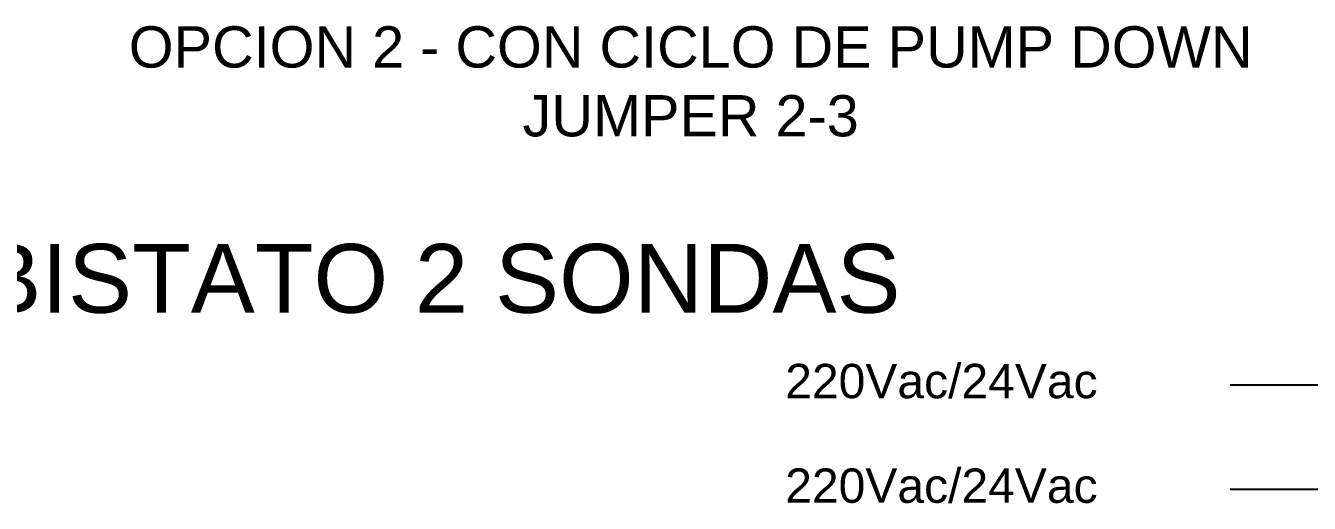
# Model space of a CAD drawing. Header units: millimetres. Extents: x -118 to 1430, y 370 to 641.
# Drawn here: x 1227.2 to 1320.6, y 584.5 to 619.2 of the extents above; entities that cross this region are included whole.
import ezdxf

# ---------------------------------------------------------------- set-up
doc = ezdxf.new("R2010")
doc.units = ezdxf.units.MM
doc.styles.get("Standard").update_dxf_attribs({"font": 'arial.ttf'})

msp = doc.modelspace()

# ---------------------------------------------------------------- linework, layer by layer
for p, q in [((1330, 593.061), (1314.804, 593.061)), ((1327.518, 585.459), (1314.804, 585.459))]:
    msp.add_line(p, q)

# ---------------------------------------------------------------- texts
for s, width, insert, char_height, attachment_point in [('OPCION 2 - CON CICLO DE PUMP DOWN\\PJUMPER 2-3', 161.22937, (1275.586, 615.117), 3, 5), ('CONTROL SC20 {\\fArial|b0|i0|c177|p34;+ }  COMBISTATO 2{\\fArial|b0|i0|c177|p34; }SONDAS', 223.92467, (1142.017, 603.315), 5, 1), ('220Vac/24Vac', 26.81393, (1282.46, 594.603), 2.5, 1), ('220Vac/24Vac', 26.81393, (1282.46, 587), 2.5, 1)]:
    msp.add_mtext_dynamic_manual_height_columns(s, width=width, gutter_width=12.5, heights=[0], dxfattribs=dict(insert=insert, char_height=char_height, attachment_point=attachment_point))

doc.saveas('drawing.dxf')
